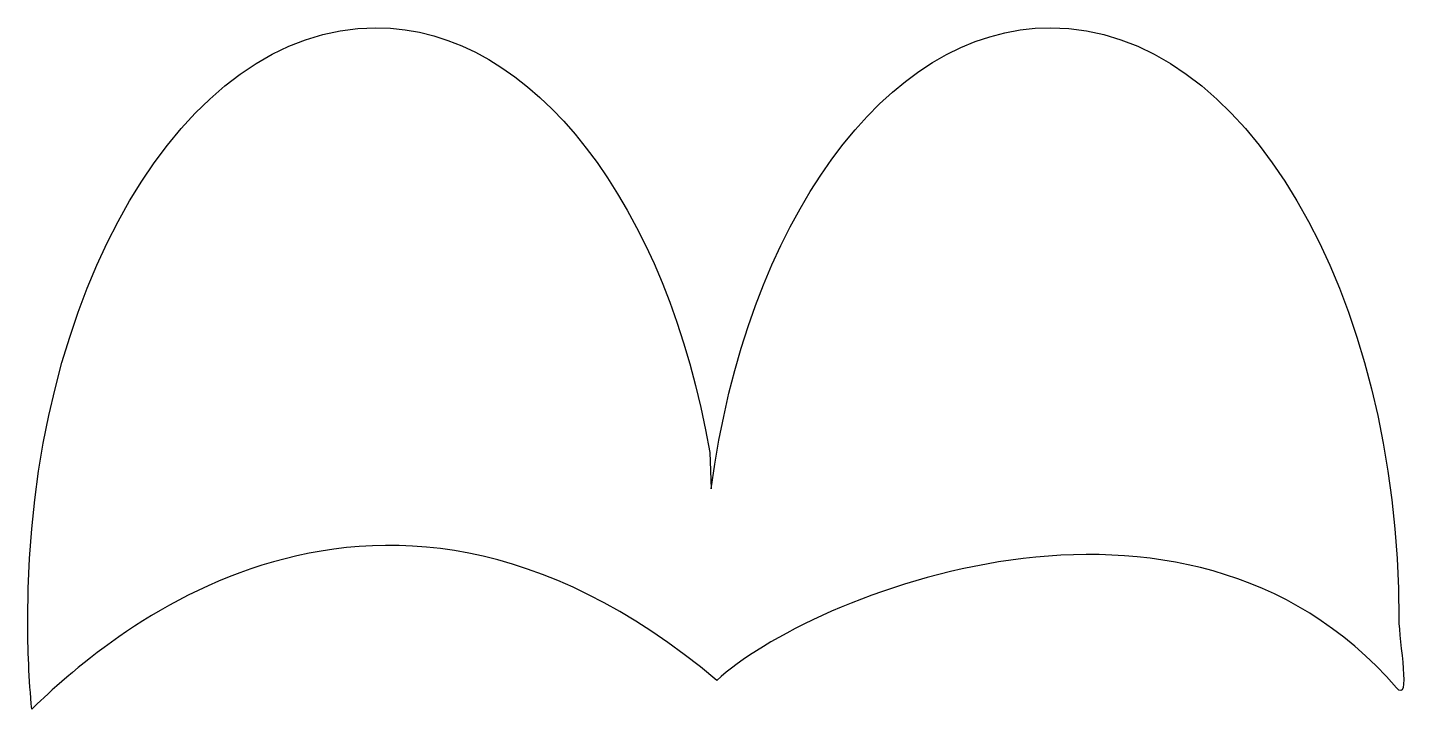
# Model space of a CAD drawing. Header units: centimetres. Extents: x -4.37 to 4.42, y -2.16 to 2.16.
import ezdxf

# ---------------------------------------------------------------- set-up
doc = ezdxf.new("R2010")
doc.units = ezdxf.units.CM
doc.header["$MEASUREMENT"] = 0
doc.layers.add('Camada 1', color=7, linetype='Continuous')

msp = doc.modelspace()

# ---------------------------------------------------------------- linework, layer by layer
at = {"layer": 'Camada 1'}
msp.add_open_spline([(4.3227, -2.0254), (4.41689, -2.13396), (4.33762, -1.73603), (4.33762, -1.58826), (4.33762, -1.58826), (4.33762, 0.4832), (3.34821, 2.16221), (2.12753, 2.16221), (2.12753, 2.16221), (1.07428, 2.16221), (0.19263, 0.91145), (-0.02867, -0.76286), (-0.02867, -0.76286), (-0.02867, -0.76286), (-0.03703, -0.5337), (-0.03703, -0.5337), (-0.03703, -0.5337), (-0.30547, 1.02422), (-1.15389, 2.16221), (-2.15872, 2.16221), (-2.15872, 2.16221), (-3.3794, 2.16221), (-4.36881, 0.4832), (-4.36881, -1.58825), (-4.36881, -1.58825), (-4.36881, -1.78341), (-4.35992, -1.97518), (-4.34317, -2.16221), (-4.34317, -2.16221), (-4.01147, -1.84487), (-2.22569, -0.1036), (0.00689, -1.97883), (0.00689, -1.97883), (0.58715, -1.44305), (2.96832, -0.46462), (4.3227, -2.0254)], degree=3, knots=[0, 0, 0, 0, 0.1, 0.1, 0.1, 0.1, 0.2, 0.2, 0.2, 0.2, 0.3, 0.3, 0.3, 0.3, 0.4, 0.4, 0.4, 0.4, 0.5, 0.5, 0.5, 0.5, 0.6, 0.6, 0.6, 0.6, 0.7, 0.7, 0.7, 0.7, 0.8, 0.8, 0.8, 0.8, 1, 1, 1, 1], dxfattribs=at)

doc.saveas('drawing.dxf')
